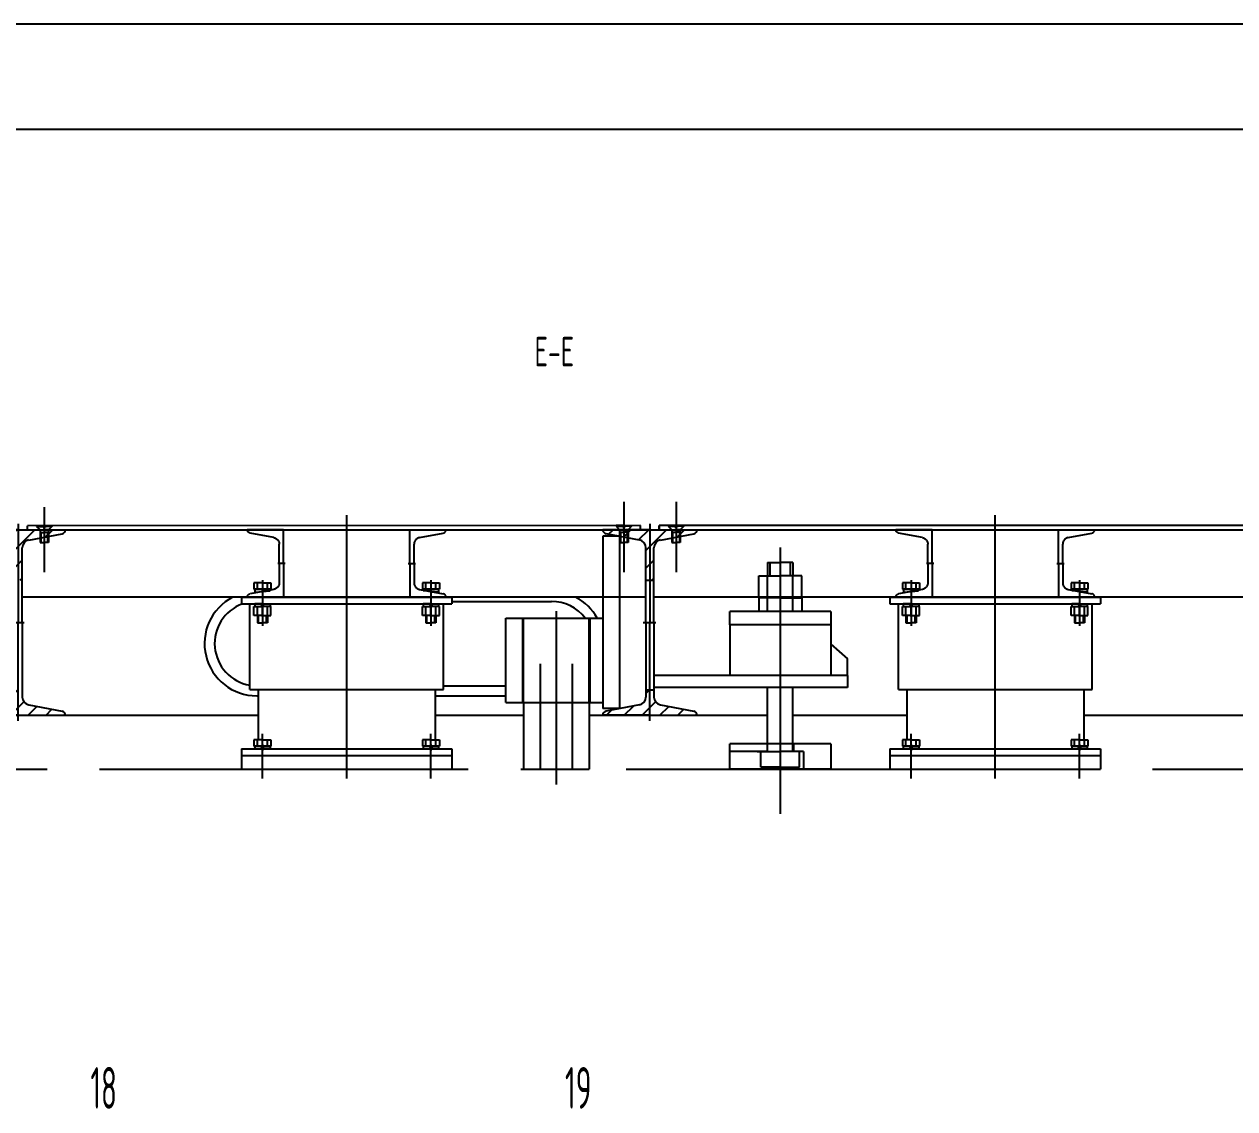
# Model space of a CAD drawing. Header units: millimetres. Extents: x 0 to 10500, y -288 to 7425.
# Drawn here: x 2942 to 4379, y 6138 to 7425 of the extents above; entities that cross this region are included whole.
import ezdxf
from ezdxf.enums import TextEntityAlignment as Align

# ---------------------------------------------------------------- set-up
doc = ezdxf.new("R2010")
doc.units = ezdxf.units.MM
doc.header["$LTSCALE"] = 250
for name, pattern in [('F', [0.75, 0.5, -0.25]), ('G', [2, 1.25, -0.25, 0.25, -0.25]), ('K', [2.5, 1.25, -0.25, 0.25, -0.25, 0.25, -0.25])]:
    doc.linetypes.add(name, pattern=pattern)
for name, color, linetype in [('01', 7, 'Continuous'), ('02', 1, 'Continuous'), ('04', 2, 'F'), ('05', 142, 'G'), ('07', 6, 'K'), ('08', 1, 'Continuous'), ('11', 3, 'Continuous')]:
    doc.layers.add(name, color=color, linetype=linetype)
doc.styles.get("Standard").update_dxf_attribs({"font": 'isocp', "width": 0.707, "bigfont": 'intecad.shx'})

# ---------------------------------------------------------------- blocks, each defined once
blk = doc.blocks.new('*U127')
at = {"layer": '01'}
for p, q in [((0, 110), (-56, 110)), ((-12.5, 97.8), (-52.1, 105.3)), ((0, 110), (56, 110)), ((12.5, 97.8), (52.1, 105.3)), ((-4.8, 0), (-4.8, 88.5)), ((4.8, 0), (4.8, 88.5)), ((-4.8, 0), (-4.8, -88.5)), ((4.8, 0), (4.8, -88.5)), ((-12.5, -97.8), (-52.1, -105.3)), ((12.5, -97.8), (52.1, -105.3)), ((0, -110), (-56, -110)), ((0, -110), (56, -110))]:
    blk.add_line(p, q, dxfattribs=at)
for centre, radius, start, end in [((-51.2, 110), 4.8, 180, 259.2944), ((51.2, 110), 4.8, 280.7056, 360), ((-14.3, 88.5), 9.5, 0, 79.2944), ((14.3, 88.5), 9.5, 100.7056, 180), ((-14.3, -88.5), 9.5, 280.7056, 0), ((14.3, -88.5), 9.5, 180, 259.2944), ((-51.2, -110), 4.8, 100.7056, 180), ((51.2, -110), 4.8, 0, 79.2944)]:
    blk.add_arc(centre, radius, start, end, dxfattribs=at)
at = {"layer": '05'}
for p, q in [((0, 116.9), (0, 0)), ((-7.9, 0), (7.2, 0)), ((0, -116.9), (0, 0))]:
    blk.add_line(p, q, dxfattribs=at)
blk = doc.blocks.new('*U128')
at = {"layer": '01'}
for p, q in [((0, 110), (-56, 110)), ((-12.5, 97.8), (-52.1, 105.3)), ((0, 110), (56, 110)), ((12.5, 97.8), (52.1, 105.3)), ((-4.8, 0), (-4.8, 88.5)), ((4.8, 0), (4.8, 88.5)), ((-4.8, 0), (-4.8, -88.5)), ((4.8, 0), (4.8, -88.5)), ((-12.5, -97.8), (-52.1, -105.3)), ((12.5, -97.8), (52.1, -105.3)), ((0, -110), (-56, -110)), ((0, -110), (56, -110))]:
    blk.add_line(p, q, dxfattribs=at)
for centre, radius, start, end in [((-51.2, 110), 4.8, 180, 259.2944), ((51.2, 110), 4.8, 280.7056, 360), ((-14.3, 88.5), 9.5, 0, 79.2944), ((14.3, 88.5), 9.5, 100.7056, 180), ((-14.3, -88.5), 9.5, 280.7056, 0), ((14.3, -88.5), 9.5, 180, 259.2944), ((-51.2, -110), 4.8, 100.7056, 180), ((51.2, -110), 4.8, 0, 79.2944)]:
    blk.add_arc(centre, radius, start, end, dxfattribs=at)
at = {"layer": '05'}
for p, q in [((0, 116.9), (0, 0)), ((-7.9, 0), (7.2, 0)), ((0, -116.9), (0, 0))]:
    blk.add_line(p, q, dxfattribs=at)
blk = doc.blocks.new('*U115')
at = {"layer": '01'}
for p, q in [((-9.2, 3.1), (-9.2, 0)), ((0, 3.1), (-9.2, 3.1)), ((-9.2, 0), (0, 0)), ((0, 0), (-1.8, 3.1)), ((0, 3.1), (1.8, 0)), ((0, 3.1), (9.2, 3.1)), ((9.2, 0), (0, 0)), ((9.2, 3.1), (9.2, 0))]:
    blk.add_line(p, q, dxfattribs=at)
at = {"layer": '05'}
blk.add_line((0, 5.2), (0, -2.1), dxfattribs=at)
blk = doc.blocks.new('M')
at = {"layer": '04', "color": 2, "linetype": 'F'}
for p, q in [((5590.6, 9487.6), (5633.6, 9487.6)), ((5590.6, 9447.6), (5590.6, 9487.6)), ((5602.1, 9478.3), (5630.3, 9483.6)), ((5595.6, 9447.6), (5595.6, 9470.4)), ((5590.6, 9447.6), (5590.6, 9407.6)), ((5595.6, 9447.6), (5595.6, 9424.7)), ((5602.1, 9416.8), (5630.3, 9411.5)), ((5590.6, 9407.6), (5633.6, 9407.6))]:
    blk.add_line(p, q, dxfattribs=at)
for centre, radius, start, end in [((5629.6, 9487.6), 4, 280.7056, 0), ((5603.6, 9470.4), 8, 100.7056, 180), ((5603.6, 9424.7), 8, 180, 259.2944), ((5629.6, 9407.6), 4, 0, 79.2944)]:
    blk.add_arc(centre, radius, start, end, dxfattribs=at)
at = {"layer": '05', "color": 4, "linetype": 'G'}
blk.add_line((5588.5, 9447.6), (5597.2, 9447.6), dxfattribs=at)
blk = doc.blocks.new('*U166')
at = {"layer": '01'}
blk.add_lwpolyline([(415, 292), (25, 292)], dxfattribs=at)
at = {"layer": '02'}
blk.add_lwpolyline([(420, 297), (0, 297)], dxfattribs=at)

msp = doc.modelspace()

# ---------------------------------------------------------------- hatches: boundary and pattern name
at = {"layer": '02', "linetype": 'Continuous'}
h = msp.add_hatch(dxfattribs=at)
h.set_pattern_fill('_USER', color=1, scale=15, angle=45, style=0, pattern_type=0)
h.set_pattern_definition([(45, (2227.923, -2662.34), (-10.606602, 10.606602), [])])
edge = h.paths.add_edge_path()
edge.add_line((2929.87, 6635.233), (2939.37, 6635.233))
edge.add_line((2939.37, 6635.233), (2939.37, 6626.772))
edge.add_arc((2948.87, 6626.772), 9.5, 180, 259.294362)
edge.add_line((2947.106, 6617.437), (2986.712, 6609.95))
edge.add_arc((2985.82, 6605.233), 4.8, 0, 79.294362, ccw=False)
edge.add_line((2990.62, 6605.233), (2934.62, 6605.233))
edge.add_line((2934.62, 6605.233), (2878.62, 6605.233))
edge.add_arc((2883.42, 6605.233), 4.8, 100.705638, 180, ccw=False)
edge.add_line((2882.529, 6609.95), (2922.135, 6617.437))
edge.add_arc((2920.37, 6626.772), 9.5, 280.705638, 360)
edge.add_line((2929.87, 6626.772), (2929.87, 6635.233))
edge = h.paths.add_edge_path()
edge.add_line((2929.87, 6765.233), (2939.37, 6765.233))
edge.add_line((2939.37, 6765.233), (2939.37, 6803.694))
edge.add_arc((2948.87, 6803.694), 9.5, 100.705638, 180, ccw=False)
edge.add_line((2947.106, 6813.029), (2986.712, 6820.517))
edge.add_arc((2985.82, 6825.233), 4.8, 280.705638, 360)
edge.add_line((2990.62, 6825.233), (2934.62, 6825.233))
edge.add_line((2934.62, 6825.233), (2878.62, 6825.233))
edge.add_arc((2883.42, 6825.233), 4.8, 180, 259.294362)
edge.add_line((2882.529, 6820.517), (2922.135, 6813.029))
edge.add_arc((2920.37, 6803.694), 9.5, 0, 79.294362, ccw=False)
edge.add_line((2929.87, 6803.694), (2929.87, 6765.233))
h = msp.add_hatch(dxfattribs=at)
h.set_pattern_fill('_USER', color=1, scale=15, angle=45, style=0, pattern_type=0)
h.set_pattern_definition([(45, (2977.923, -2662.34), (-10.606602, 10.606602), [])])
edge = h.paths.add_edge_path()
edge.add_line((3679.87, 6635.233), (3689.37, 6635.233))
edge.add_line((3689.37, 6635.233), (3689.37, 6626.772))
edge.add_arc((3698.87, 6626.772), 9.5, 180, 259.294362)
edge.add_line((3697.106, 6617.437), (3736.712, 6609.95))
edge.add_arc((3735.82, 6605.233), 4.8, 0, 79.294362, ccw=False)
edge.add_line((3740.62, 6605.233), (3684.62, 6605.233))
edge.add_line((3684.62, 6605.233), (3628.62, 6605.233))
edge.add_arc((3633.42, 6605.233), 4.8, 100.705638, 180, ccw=False)
edge.add_line((3632.529, 6609.95), (3672.135, 6617.437))
edge.add_arc((3670.37, 6626.772), 9.5, 280.705638, 360)
edge.add_line((3679.87, 6626.772), (3679.87, 6635.233))
edge = h.paths.add_edge_path()
edge.add_line((3679.87, 6765.233), (3689.37, 6765.233))
edge.add_line((3689.37, 6765.233), (3689.37, 6803.694))
edge.add_arc((3698.87, 6803.694), 9.5, 100.705638, 180, ccw=False)
edge.add_line((3697.106, 6813.029), (3736.712, 6820.517))
edge.add_arc((3735.82, 6825.233), 4.8, 280.705638, 360)
edge.add_line((3740.62, 6825.233), (3684.62, 6825.233))
edge.add_line((3684.62, 6825.233), (3628.62, 6825.233))
edge.add_arc((3633.42, 6825.233), 4.8, 180, 259.294362)
edge.add_line((3632.529, 6820.517), (3672.135, 6813.029))
edge.add_arc((3670.37, 6803.694), 9.5, 0, 79.294362, ccw=False)
edge.add_line((3679.87, 6803.694), (3679.87, 6765.233))

# ---------------------------------------------------------------- linework, layer by layer
for p, q in [((3209.624, 6635.518), (3209.624, 6737.233)), ((3439.624, 6635.518), (3439.624, 6737.233)), ((3979.624, 6635.518), (3979.624, 6737.233)), ((4209.624, 6635.518), (4209.624, 6737.233))]:
    msp.add_line(p, q)
at = {"layer": '01'}
for p, q in [((3673.62, 6830.233), (2945.62, 6830.012)), ((2945.62, 6825.233), (2945.62, 6830.012)), ((3673.62, 6825.233), (3673.62, 6830.233)), ((3673.62, 6825.233), (3673.62, 6830.233)), ((4457.62, 6830.233), (3695.62, 6830.233)), ((3695.62, 6830.233), (3695.62, 6825.233)), ((3695.62, 6825.233), (3695.62, 6830.233)), ((3695.62, 6825.233), (3695.62, 6830.233)), ((3695.62, 6830.233), (3695.62, 6825.233)), ((3695.62, 6825.233), (3695.62, 6830.233)), ((2133.62, 6825.233), (3658.62, 6825.233)), ((3673.62, 6825.233), (4442.62, 6825.233)), ((3679.87, 6765.233), (3689.37, 6765.233)), ((3679.87, 6745.233), (2939.37, 6745.233)), ((3449.624, 6740.233), (3567.87, 6740.233)), ((3628.62, 6745.233), (3628.62, 6612.992)), ((3648.62, 6745.233), (3648.62, 6612.992)), ((4463.87, 6745.233), (3689.37, 6745.233)), ((3824.37, 6728.233), (3824.37, 6744.318)), ((3854.37, 6728.233), (3854.37, 6744.318)), ((3214.609, 6734.133), (3224.624, 6734.133)), ((3214.609, 6723.333), (3214.609, 6734.133)), ((3224.624, 6737.233), (3215.424, 6737.233)), ((3215.424, 6737.233), (3215.424, 6734.133)), ((3215.424, 6734.133), (3224.624, 6734.133)), ((3218.624, 6723.333), (3218.624, 6734.133)), ((3224.624, 6734.133), (3222.834, 6737.233)), ((3224.624, 6737.233), (3233.824, 6737.233)), ((3224.624, 6737.233), (3226.414, 6734.133)), ((3233.824, 6734.133), (3224.624, 6734.133)), ((3234.639, 6734.133), (3224.624, 6734.133)), ((3230.624, 6723.333), (3230.624, 6734.133)), ((3233.824, 6737.233), (3233.824, 6734.133)), ((3234.639, 6723.333), (3234.639, 6734.133)), ((3414.609, 6734.133), (3424.624, 6734.133)), ((3414.609, 6723.333), (3414.609, 6734.133)), ((3415.424, 6737.233), (3415.424, 6734.133)), ((3424.624, 6737.233), (3415.424, 6737.233)), ((3415.424, 6734.133), (3424.624, 6734.133)), ((3418.624, 6723.333), (3418.624, 6734.133)), ((3424.624, 6737.233), (3422.834, 6734.133)), ((3424.624, 6734.133), (3426.414, 6737.233)), ((3424.624, 6737.233), (3433.824, 6737.233)), ((3434.639, 6734.133), (3424.624, 6734.133)), ((3433.824, 6734.133), (3424.624, 6734.133)), ((3430.624, 6723.333), (3430.624, 6734.133)), ((3433.824, 6737.233), (3433.824, 6734.133)), ((3434.639, 6723.333), (3434.639, 6734.133)), ((3984.609, 6734.133), (3994.624, 6734.133)), ((3984.609, 6723.333), (3984.609, 6734.133)), ((3994.624, 6737.233), (3985.424, 6737.233)), ((3985.424, 6737.233), (3985.424, 6734.133)), ((3985.424, 6734.133), (3994.624, 6734.133)), ((3988.624, 6723.333), (3988.624, 6734.133)), ((3994.624, 6734.133), (3992.834, 6737.233)), ((3994.624, 6737.233), (4003.824, 6737.233)), ((3994.624, 6737.233), (3996.414, 6734.133)), ((4003.824, 6734.133), (3994.624, 6734.133)), ((4004.639, 6734.133), (3994.624, 6734.133)), ((4000.624, 6723.333), (4000.624, 6734.133)), ((4003.824, 6737.233), (4003.824, 6734.133)), ((4004.639, 6723.333), (4004.639, 6734.133)), ((4184.609, 6734.133), (4194.624, 6734.133)), ((4184.609, 6723.333), (4184.609, 6734.133)), ((4185.424, 6737.233), (4185.424, 6734.133)), ((4194.624, 6737.233), (4185.424, 6737.233)), ((4185.424, 6734.133), (4194.624, 6734.133)), ((4188.624, 6723.333), (4188.624, 6734.133)), ((4194.624, 6737.233), (4192.834, 6734.133)), ((4194.624, 6734.133), (4196.414, 6737.233)), ((4194.624, 6737.233), (4203.824, 6737.233)), ((4204.639, 6734.133), (4194.624, 6734.133)), ((4203.824, 6734.133), (4194.624, 6734.133)), ((4200.624, 6723.333), (4200.624, 6734.133)), ((4203.824, 6737.233), (4203.824, 6734.133)), ((4204.639, 6723.333), (4204.639, 6734.133)), ((3224.624, 6723.333), (3214.609, 6723.333)), ((3218.624, 6723.333), (3218.624, 6714.851)), ((3218.624, 6714.851), (3224.624, 6714.851)), ((3224.624, 6723.333), (3234.639, 6723.333)), ((3230.624, 6714.851), (3224.624, 6714.851)), ((3230.624, 6723.333), (3230.624, 6714.851)), ((3424.624, 6723.333), (3414.609, 6723.333)), ((3418.624, 6723.333), (3418.624, 6714.851)), ((3418.624, 6714.851), (3424.624, 6714.851)), ((3424.624, 6723.333), (3434.639, 6723.333)), ((3430.624, 6714.851), (3424.624, 6714.851)), ((3430.624, 6723.333), (3430.624, 6714.851)), ((3513.62, 6620.233), (3513.62, 6720.233)), ((3994.624, 6723.333), (3984.609, 6723.333)), ((3988.624, 6723.333), (3988.624, 6714.851)), ((3988.624, 6714.851), (3994.624, 6714.851)), ((3994.624, 6723.333), (4004.639, 6723.333)), ((4000.624, 6714.851), (3994.624, 6714.851)), ((4000.624, 6723.333), (4000.624, 6714.851)), ((4194.624, 6723.333), (4184.609, 6723.333)), ((4188.624, 6723.333), (4188.624, 6714.851)), ((4188.624, 6714.851), (4194.624, 6714.851)), ((4194.624, 6723.333), (4204.639, 6723.333)), ((4200.624, 6714.851), (4194.624, 6714.851)), ((4200.624, 6723.333), (4200.624, 6714.851)), ((3899.37, 6689.352), (3919.37, 6672.233)), ((3919.37, 6652.233), (3919.37, 6672.233)), ((3439.624, 6640.233), (3513.62, 6640.233)), ((3217.87, 6628.233), (3219.624, 6628.233)), ((3429.624, 6628.233), (3513.62, 6628.233)), ((3679.87, 6635.233), (3679.87, 6626.772)), ((3679.87, 6635.233), (3689.37, 6635.233)), ((3689.37, 6635.233), (3689.37, 6626.772)), ((3824.37, 6571.233), (3824.37, 6638.233)), ((3854.37, 6571.233), (3854.37, 6638.233)), ((3534.62, 6620.233), (3534.62, 6541.233)), ((3612.62, 6620.233), (3612.62, 6541.233)), ((3648.62, 6612.992), (3628.62, 6612.992)), ((3224.624, 6575.833), (3214.609, 6575.833)), ((3214.609, 6575.833), (3214.609, 6568.333)), ((3214.609, 6568.333), (3224.624, 6568.333)), ((3218.624, 6568.333), (3218.624, 6575.833)), ((3224.624, 6575.833), (3234.639, 6575.833)), ((3234.639, 6568.333), (3224.624, 6568.333)), ((3230.624, 6568.333), (3230.624, 6575.833)), ((3234.639, 6575.833), (3234.639, 6568.333)), ((3414.609, 6575.833), (3414.609, 6568.333)), ((3424.624, 6575.833), (3414.609, 6575.833)), ((3414.609, 6568.333), (3424.624, 6568.333)), ((3418.624, 6568.333), (3418.624, 6575.833)), ((3424.624, 6575.833), (3434.639, 6575.833)), ((3434.639, 6568.333), (3424.624, 6568.333)), ((3430.624, 6568.333), (3430.624, 6575.833)), ((3434.639, 6575.833), (3434.639, 6568.333)), ((3779.37, 6541.233), (3779.37, 6571.233)), ((3899.37, 6571.233), (3899.37, 6541.233)), ((3994.624, 6575.833), (3984.609, 6575.833)), ((3984.609, 6575.833), (3984.609, 6568.333)), ((3984.609, 6568.333), (3994.624, 6568.333)), ((3988.624, 6568.333), (3988.624, 6575.833)), ((3994.624, 6575.833), (4004.639, 6575.833)), ((4004.639, 6568.333), (3994.624, 6568.333)), ((4000.624, 6568.333), (4000.624, 6575.833)), ((4004.639, 6575.833), (4004.639, 6568.333)), ((4184.609, 6575.833), (4184.609, 6568.333)), ((4194.624, 6575.833), (4184.609, 6575.833)), ((4184.609, 6568.333), (4194.624, 6568.333)), ((4188.624, 6568.333), (4188.624, 6575.833)), ((4194.624, 6575.833), (4204.639, 6575.833)), ((4204.639, 6568.333), (4194.624, 6568.333)), ((4200.624, 6568.333), (4200.624, 6575.833)), ((4204.639, 6575.833), (4204.639, 6568.333)), ((3534.62, 6541.233), (3612.62, 6541.233))]:
    msp.add_line(p, q, dxfattribs=at)
at = {"layer": '01', "color": 7, "linetype": 'Continuous'}
for p, q in [((1307.194, 6825.233), (6180.62, 6825.233)), ((3199.624, 6745.233), (3449.624, 6745.233)), ((3199.624, 6745.233), (3199.624, 6737.233)), ((3199.624, 6745.233), (3199.624, 6737.233)), ((3449.624, 6745.233), (3449.624, 6737.233)), ((3449.624, 6745.233), (3449.624, 6737.233)), ((3813.945, 6744.318), (3813.945, 6728.233)), ((3839.37, 6744.318), (3813.945, 6744.318)), ((3839.37, 6744.318), (3864.795, 6744.318)), ((3864.795, 6744.318), (3864.795, 6728.233)), ((3969.624, 6745.233), (4219.624, 6745.233)), ((3969.624, 6745.233), (3969.624, 6737.233)), ((3969.624, 6745.233), (3969.624, 6737.233)), ((4219.624, 6745.233), (4219.624, 6737.233)), ((4219.624, 6745.233), (4219.624, 6737.233)), ((3199.624, 6737.233), (3449.624, 6737.233)), ((3899.37, 6728.233), (3779.37, 6728.233)), ((3779.37, 6712.233), (3779.37, 6728.233)), ((3864.795, 6728.233), (3813.945, 6728.233)), ((3899.37, 6728.233), (3899.37, 6712.233)), ((3969.624, 6737.233), (4219.624, 6737.233)), ((3513.62, 6720.233), (3628.62, 6720.233)), ((3899.37, 6712.233), (3779.37, 6712.233)), ((3779.37, 6712.233), (3779.37, 6652.233)), ((3899.37, 6712.233), (3899.37, 6652.233)), ((3797.461, 6652.233), (3689.37, 6652.233)), ((3919.37, 6652.233), (3797.461, 6652.233)), ((3919.37, 6652.233), (3919.37, 6638.233)), ((3209.624, 6635.518), (3439.624, 6635.518)), ((3219.624, 6635.518), (3219.624, 6575.833)), ((3429.624, 6635.518), (3429.624, 6575.833)), ((3919.37, 6638.233), (3689.37, 6638.233)), ((3979.624, 6635.518), (4209.624, 6635.518)), ((3989.624, 6635.518), (3989.624, 6575.833)), ((4199.624, 6635.518), (4199.624, 6575.833)), ((3513.62, 6620.233), (3628.62, 6620.233)), ((2699.62, 6605.233), (3219.624, 6605.233)), ((3429.624, 6605.233), (3534.62, 6605.233)), ((3612.62, 6605.233), (3824.37, 6605.233)), ((3854.37, 6605.233), (3989.624, 6605.233)), ((4199.624, 6605.233), (4759.62, 6605.233)), ((3899.37, 6571.233), (3779.37, 6571.233)), ((3199.624, 6565.233), (3449.624, 6565.233)), ((3199.624, 6565.233), (3199.624, 6557.233)), ((3199.624, 6557.233), (3449.624, 6557.233)), ((3199.624, 6557.233), (3199.624, 6541.233)), ((3449.624, 6565.233), (3449.624, 6557.233)), ((3449.624, 6557.233), (3449.624, 6541.233)), ((3969.624, 6565.233), (4219.624, 6565.233)), ((3969.624, 6565.233), (3969.624, 6557.233)), ((3969.624, 6557.233), (4219.624, 6557.233)), ((3969.624, 6557.233), (3969.624, 6541.233)), ((4219.624, 6565.233), (4219.624, 6557.233)), ((4219.624, 6557.233), (4219.624, 6541.233)), ((3199.624, 6541.233), (3449.624, 6541.233)), ((3899.37, 6541.233), (3779.37, 6541.233)), ((3969.624, 6541.233), (4219.624, 6541.233))]:
    msp.add_line(p, q, dxfattribs=at)
at = {"layer": '01'}
for centre, radius, start, end in [((3217.87, 6690.233), 62, 117.489334, 270), ((3567.87, 6690.233), 50, 36.869898, 90), ((3567.87, 6690.233), 62, 28.938528, 62.510666), ((3217.87, 6690.233), 50, 109.948444, 260.506653)]:
    msp.add_arc(centre, radius, start, end, dxfattribs=at)
at = {"layer": '02'}
for p, q in [((3219.824, 6714.851), (3219.824, 6723.333)), ((3229.424, 6714.851), (3229.424, 6723.333)), ((3419.824, 6714.851), (3419.824, 6723.333)), ((3429.424, 6714.851), (3429.424, 6723.333)), ((3989.824, 6714.851), (3989.824, 6723.333)), ((3999.424, 6714.851), (3999.424, 6723.333)), ((4189.824, 6714.851), (4189.824, 6723.333)), ((4199.424, 6714.851), (4199.424, 6723.333))]:
    msp.add_line(p, q, dxfattribs=at)
at = {"layer": '04', "color": 2, "linetype": 'F'}
for p, q in [((2956.471, 6830.021), (2956.471, 6829.171)), ((2964.371, 6830.021), (2956.471, 6830.021)), ((2956.471, 6830.021), (2956.471, 6829.171)), ((2964.371, 6830.021), (2956.471, 6830.021)), ((2956.471, 6829.171), (2964.371, 6829.171)), ((2956.471, 6829.171), (2960.621, 6825.021)), ((2956.471, 6829.171), (2960.621, 6825.021)), ((2956.471, 6829.171), (2964.371, 6829.171)), ((2964.371, 6830.021), (2964.371, 6828.021)), ((2964.371, 6830.021), (2964.371, 6828.021)), ((2964.371, 6828.021), (2965.621, 6828.021)), ((2964.371, 6828.021), (2965.621, 6828.021)), ((2966.871, 6828.021), (2965.621, 6828.021)), ((2966.871, 6828.021), (2965.621, 6828.021)), ((2966.871, 6830.021), (2966.871, 6828.021)), ((2966.871, 6830.021), (2974.771, 6830.021)), ((2966.871, 6830.021), (2974.771, 6830.021)), ((2966.871, 6830.021), (2966.871, 6828.021)), ((2974.771, 6829.171), (2966.871, 6829.171)), ((2974.771, 6829.171), (2966.871, 6829.171)), ((2974.771, 6829.171), (2970.621, 6825.021)), ((2974.771, 6829.171), (2970.621, 6825.021)), ((2974.771, 6830.021), (2974.771, 6829.171)), ((2974.771, 6830.021), (2974.771, 6829.171)), ((3652.37, 6830.233), (3644.47, 6830.233)), ((3644.47, 6830.233), (3644.47, 6829.383)), ((3652.37, 6830.233), (3644.47, 6830.233)), ((3644.47, 6830.233), (3644.47, 6829.383)), ((3644.47, 6829.383), (3652.37, 6829.383)), ((3644.47, 6829.383), (3648.62, 6825.233)), ((3644.47, 6829.383), (3652.37, 6829.383)), ((3644.47, 6829.383), (3648.62, 6825.233)), ((3652.37, 6830.233), (3652.37, 6828.233)), ((3652.37, 6830.233), (3652.37, 6828.233)), ((3652.37, 6828.233), (3653.62, 6828.233)), ((3652.37, 6828.233), (3653.62, 6828.233)), ((3654.87, 6828.233), (3653.62, 6828.233)), ((3654.87, 6828.233), (3653.62, 6828.233)), ((3654.87, 6830.233), (3654.87, 6828.233)), ((3654.87, 6830.233), (3662.77, 6830.233)), ((3654.87, 6830.233), (3654.87, 6828.233)), ((3654.87, 6830.233), (3662.77, 6830.233)), ((3662.77, 6829.383), (3654.87, 6829.383)), ((3662.77, 6829.383), (3654.87, 6829.383)), ((3662.77, 6829.383), (3658.62, 6825.233)), ((3662.77, 6829.383), (3658.62, 6825.233)), ((3662.77, 6830.233), (3662.77, 6829.383)), ((3662.77, 6830.233), (3662.77, 6829.383)), ((3714.37, 6830.233), (3706.47, 6830.233)), ((3706.47, 6830.233), (3706.47, 6829.383)), ((3714.37, 6830.233), (3706.47, 6830.233)), ((3706.47, 6830.233), (3706.47, 6829.383)), ((3706.47, 6829.383), (3714.37, 6829.383)), ((3706.47, 6829.383), (3710.62, 6825.233)), ((3706.47, 6829.383), (3714.37, 6829.383)), ((3706.47, 6829.383), (3710.62, 6825.233)), ((3714.37, 6830.233), (3714.37, 6828.233)), ((3714.37, 6830.233), (3714.37, 6828.233)), ((3714.37, 6828.233), (3715.62, 6828.233)), ((3714.37, 6828.233), (3715.62, 6828.233)), ((3716.87, 6828.233), (3715.62, 6828.233)), ((3716.87, 6828.233), (3715.62, 6828.233)), ((3716.87, 6830.233), (3716.87, 6828.233)), ((3716.87, 6830.233), (3724.77, 6830.233)), ((3716.87, 6830.233), (3716.87, 6828.233)), ((3716.87, 6830.233), (3724.77, 6830.233)), ((3724.77, 6829.383), (3716.87, 6829.383)), ((3724.77, 6829.383), (3716.87, 6829.383)), ((3724.77, 6829.383), (3720.62, 6825.233)), ((3724.77, 6829.383), (3720.62, 6825.233)), ((3724.77, 6830.233), (3724.77, 6829.383)), ((3724.77, 6830.233), (3724.77, 6829.383)), ((2960.621, 6825.021), (2960.621, 6810.021)), ((2960.621, 6825.021), (2965.621, 6825.021)), ((2960.621, 6825.021), (2965.621, 6825.021)), ((2960.621, 6825.021), (2960.621, 6810.021)), ((2960.621, 6822.021), (2965.621, 6822.021)), ((2960.621, 6822.021), (2965.621, 6822.021)), ((2961.621, 6822.021), (2961.621, 6810.021)), ((2961.621, 6822.021), (2961.621, 6810.021)), ((2970.621, 6825.021), (2965.621, 6825.021)), ((2970.621, 6825.021), (2965.621, 6825.021)), ((2970.621, 6822.021), (2965.621, 6822.021)), ((2970.621, 6822.021), (2965.621, 6822.021)), ((2969.621, 6822.021), (2969.621, 6810.021)), ((2969.621, 6822.021), (2969.621, 6810.021)), ((2970.621, 6825.021), (2970.621, 6810.021)), ((2970.621, 6825.021), (2970.621, 6810.021)), ((3628.62, 6817.475), (3628.62, 6745.233)), ((3648.62, 6817.475), (3628.62, 6817.475)), ((3648.62, 6825.233), (3648.62, 6810.233)), ((3648.62, 6825.233), (3653.62, 6825.233)), ((3648.62, 6825.233), (3648.62, 6810.233)), ((3648.62, 6825.233), (3653.62, 6825.233)), ((3648.62, 6822.233), (3653.62, 6822.233)), ((3648.62, 6822.233), (3653.62, 6822.233)), ((3648.62, 6817.475), (3648.62, 6745.233)), ((3649.62, 6822.233), (3649.62, 6810.233)), ((3649.62, 6822.233), (3649.62, 6810.233)), ((3658.62, 6825.233), (3653.62, 6825.233)), ((3658.62, 6825.233), (3653.62, 6825.233)), ((3658.62, 6822.233), (3653.62, 6822.233)), ((3658.62, 6822.233), (3653.62, 6822.233)), ((3657.62, 6822.233), (3657.62, 6810.233)), ((3657.62, 6822.233), (3657.62, 6810.233)), ((3658.62, 6825.233), (3658.62, 6810.233)), ((3658.62, 6825.233), (3658.62, 6810.233)), ((3710.62, 6825.233), (3710.62, 6810.233)), ((3710.62, 6825.233), (3715.62, 6825.233)), ((3710.62, 6825.233), (3710.62, 6810.233)), ((3710.62, 6825.233), (3715.62, 6825.233)), ((3710.62, 6822.233), (3715.62, 6822.233)), ((3710.62, 6822.233), (3715.62, 6822.233)), ((3711.62, 6822.233), (3711.62, 6810.233)), ((3711.62, 6822.233), (3711.62, 6810.233)), ((3720.62, 6825.233), (3715.62, 6825.233)), ((3720.62, 6825.233), (3715.62, 6825.233)), ((3720.62, 6822.233), (3715.62, 6822.233)), ((3720.62, 6822.233), (3715.62, 6822.233)), ((3719.62, 6822.233), (3719.62, 6810.233)), ((3719.62, 6822.233), (3719.62, 6810.233)), ((3720.62, 6825.233), (3720.62, 6810.233)), ((3720.62, 6825.233), (3720.62, 6810.233)), ((2960.621, 6810.021), (2965.621, 6810.021)), ((2960.621, 6810.021), (2965.621, 6810.021)), ((2970.621, 6810.021), (2965.621, 6810.021)), ((2970.621, 6810.021), (2965.621, 6810.021)), ((3648.62, 6810.233), (3653.62, 6810.233)), ((3648.62, 6810.233), (3653.62, 6810.233)), ((3658.62, 6810.233), (3653.62, 6810.233)), ((3658.62, 6810.233), (3653.62, 6810.233)), ((3710.62, 6810.233), (3715.62, 6810.233)), ((3710.62, 6810.233), (3715.62, 6810.233)), ((3720.62, 6810.233), (3715.62, 6810.233)), ((3720.62, 6810.233), (3715.62, 6810.233)), ((3824.37, 6786.233), (3824.37, 6770.718)), ((3824.37, 6786.233), (3839.37, 6786.233)), ((3827.37, 6770.718), (3827.37, 6786.233)), ((3854.37, 6786.233), (3839.37, 6786.233)), ((3851.37, 6770.718), (3851.37, 6786.233)), ((3854.37, 6786.233), (3854.37, 6770.718)), ((3813.945, 6770.718), (3839.37, 6770.718)), ((3813.945, 6744.318), (3813.945, 6770.718)), ((3824.37, 6744.318), (3824.37, 6770.718)), ((3864.795, 6770.718), (3839.37, 6770.718)), ((3854.37, 6744.318), (3854.37, 6770.718)), ((3864.795, 6744.318), (3864.795, 6770.718)), ((3224.624, 6762.351), (3214.609, 6762.351)), ((3214.609, 6762.351), (3214.609, 6754.851)), ((3214.609, 6754.851), (3224.624, 6754.851)), ((3224.624, 6754.851), (3215.624, 6754.851)), ((3215.624, 6754.851), (3215.624, 6751.051)), ((3218.624, 6754.851), (3218.624, 6762.351)), ((3224.624, 6762.351), (3234.639, 6762.351)), ((3234.639, 6754.851), (3224.624, 6754.851)), ((3224.624, 6754.851), (3233.624, 6754.851)), ((3230.624, 6754.851), (3230.624, 6762.351)), ((3233.624, 6754.851), (3233.624, 6752.851)), ((3234.639, 6762.351), (3234.639, 6754.851)), ((3424.624, 6762.351), (3414.609, 6762.351)), ((3414.609, 6762.351), (3414.609, 6754.851)), ((3414.609, 6754.851), (3424.624, 6754.851)), ((3424.624, 6754.851), (3415.624, 6754.851)), ((3415.624, 6754.851), (3415.624, 6752.851)), ((3418.624, 6754.851), (3418.624, 6762.351)), ((3424.624, 6762.351), (3434.639, 6762.351)), ((3424.624, 6754.851), (3433.624, 6754.851)), ((3434.639, 6754.851), (3424.624, 6754.851)), ((3430.624, 6754.851), (3430.624, 6762.351)), ((3433.624, 6754.851), (3433.624, 6751.051)), ((3434.639, 6762.351), (3434.639, 6754.851)), ((3994.624, 6762.351), (3984.609, 6762.351)), ((3984.609, 6762.351), (3984.609, 6754.851)), ((3984.609, 6754.851), (3994.624, 6754.851)), ((3994.624, 6754.851), (3985.624, 6754.851)), ((3985.624, 6754.851), (3985.624, 6751.051)), ((3988.624, 6754.851), (3988.624, 6762.351)), ((3994.624, 6762.351), (4004.639, 6762.351)), ((4004.639, 6754.851), (3994.624, 6754.851)), ((3994.624, 6754.851), (4003.624, 6754.851)), ((4000.624, 6754.851), (4000.624, 6762.351)), ((4003.624, 6754.851), (4003.624, 6752.851)), ((4004.639, 6762.351), (4004.639, 6754.851)), ((4194.624, 6762.351), (4184.609, 6762.351)), ((4184.609, 6762.351), (4184.609, 6754.851)), ((4184.609, 6754.851), (4194.624, 6754.851)), ((4194.624, 6754.851), (4185.624, 6754.851)), ((4185.624, 6754.851), (4185.624, 6752.851)), ((4188.624, 6754.851), (4188.624, 6762.351)), ((4194.624, 6762.351), (4204.639, 6762.351)), ((4194.624, 6754.851), (4203.624, 6754.851)), ((4204.639, 6754.851), (4194.624, 6754.851)), ((4200.624, 6754.851), (4200.624, 6762.351)), ((4203.624, 6754.851), (4203.624, 6751.051)), ((4204.639, 6762.351), (4204.639, 6754.851)), ((3215.624, 6751.051), (3233.624, 6752.851)), ((3433.624, 6751.051), (3415.624, 6752.851)), ((3985.624, 6751.051), (4003.624, 6752.851)), ((4203.624, 6751.051), (4185.624, 6752.851)), ((3533.62, 6620.233), (3533.62, 6720.233)), ((3534.62, 6620.233), (3534.62, 6720.233)), ((3554.62, 6541.233), (3554.62, 6720.233)), ((3592.62, 6541.233), (3592.62, 6720.233)), ((3612.62, 6620.233), (3612.62, 6720.233)), ((3613.62, 6620.233), (3613.62, 6720.233)), ((3824.37, 6562.233), (3824.37, 6571.233)), ((3854.37, 6562.233), (3854.37, 6571.233)), ((3855.37, 6562.233), (3855.37, 6571.233)), ((3824.37, 6562.233), (3779.37, 6562.233)), ((3811.826, 6562.233), (3824.37, 6562.233)), ((3816.37, 6562.233), (3839.37, 6562.233)), ((3816.37, 6543.533), (3816.37, 6562.233)), ((3862.37, 6562.233), (3839.37, 6562.233)), ((3839.37, 6559.933), (3839.37, 6541.233)), ((3866.914, 6562.233), (3854.37, 6562.233)), ((3862.37, 6543.533), (3862.37, 6562.233)), ((3866.914, 6562.233), (3866.914, 6541.233)), ((3839.37, 6543.533), (3816.37, 6543.533)), ((3839.37, 6543.533), (3862.37, 6543.533))]:
    msp.add_line(p, q, dxfattribs=at)
at = {"layer": '05'}
for p, q in [((3653.62, 6858.426), (3653.62, 6774.785)), ((3653.62, 6858.426), (3653.62, 6774.785)), ((3715.62, 6858.426), (3715.62, 6774.785)), ((3715.62, 6858.426), (3715.62, 6774.785)), ((2965.62, 6852.204), (2965.62, 6774.785)), ((3324.624, 6530.059), (3324.624, 6845.118)), ((4094.624, 6530.059), (4094.624, 6845.118)), ((3839.37, 6804.233), (3839.37, 6529.408)), ((3224.624, 6765.416), (3224.624, 6711.302)), ((3424.624, 6765.416), (3424.624, 6711.302)), ((3994.624, 6765.416), (3994.624, 6711.302)), ((4194.624, 6765.416), (4194.624, 6711.302)), ((3224.624, 6739.33), (3224.624, 6732.037)), ((3224.624, 6722.281), (3224.624, 6735.185)), ((3424.624, 6739.33), (3424.624, 6732.037)), ((3424.624, 6722.281), (3424.624, 6735.185)), ((3573.62, 6522.889), (3573.62, 6728.808)), ((3994.624, 6739.33), (3994.624, 6732.037)), ((3994.624, 6722.281), (3994.624, 6735.185)), ((4194.624, 6739.33), (4194.624, 6732.037)), ((4194.624, 6722.281), (4194.624, 6735.185)), ((3224.624, 6530.225), (3224.624, 6583.189)), ((3424.624, 6530.225), (3424.624, 6583.189)), ((3994.624, 6530.225), (3994.624, 6583.189)), ((4194.624, 6530.225), (4194.624, 6583.189)), ((3839.37, 6562.765), (3839.37, 6488.136))]:
    msp.add_line(p, q, dxfattribs=at)
at = {"layer": '07'}
msp.add_line((1156.379, 6541.233), (6241.175, 6541.233), dxfattribs=at)

# ---------------------------------------------------------------- block references
at = {"layer": '01', "xscale": 25, "yscale": 25, "zscale": 25}
msp.add_blockref('*U166', (0, 0), dxfattribs=at)
at = {"layer": '01'}
for name, p in [('*U127', (2934.62, 6715.233)), ('*U128', (3684.62, 6715.233)), ('M', (-2190.943, -2662.34)), ('M', (-1420.942, -2662.34))]:
    msp.add_blockref(name, p, dxfattribs=at)
at = {"layer": '01', "xscale": -1}
for p in [(8840.19, -2662.34), (9610.191, -2662.34)]:
    msp.add_blockref('M', p, dxfattribs=at)
at = {"layer": '08'}
for p in [(3224.624, 6565.233), (3994.624, 6565.233)]:
    msp.add_blockref('*U115', p, dxfattribs=at)
at = {"layer": '08', "xscale": -1}
for p in [(3424.624, 6565.233), (4194.624, 6565.233)]:
    msp.add_blockref('*U115', p, dxfattribs=at)

# ---------------------------------------------------------------- texts
at = {"layer": '11'}
for s, width, p, p2 in [('18', 0.606, (3020.405, 6138.238), (3051.9, 6138.238)), ('19', 0.567318, (3583.792, 6138.238), (3615.287, 6138.238))]:
    msp.add_text(s, height=49.4975, dxfattribs=dict(at, width=width)).set_placement(p, p2, align=Align.FIT)
at = {"layer": '11', "color": 3, "linetype": 'Continuous', "insert": (3547.651, 7054.017), "char_height": 35, "width": 331.069, "attachment_point": 1}
msp.add_mtext('E-E', dxfattribs=at)

doc.saveas('drawing.dxf')
